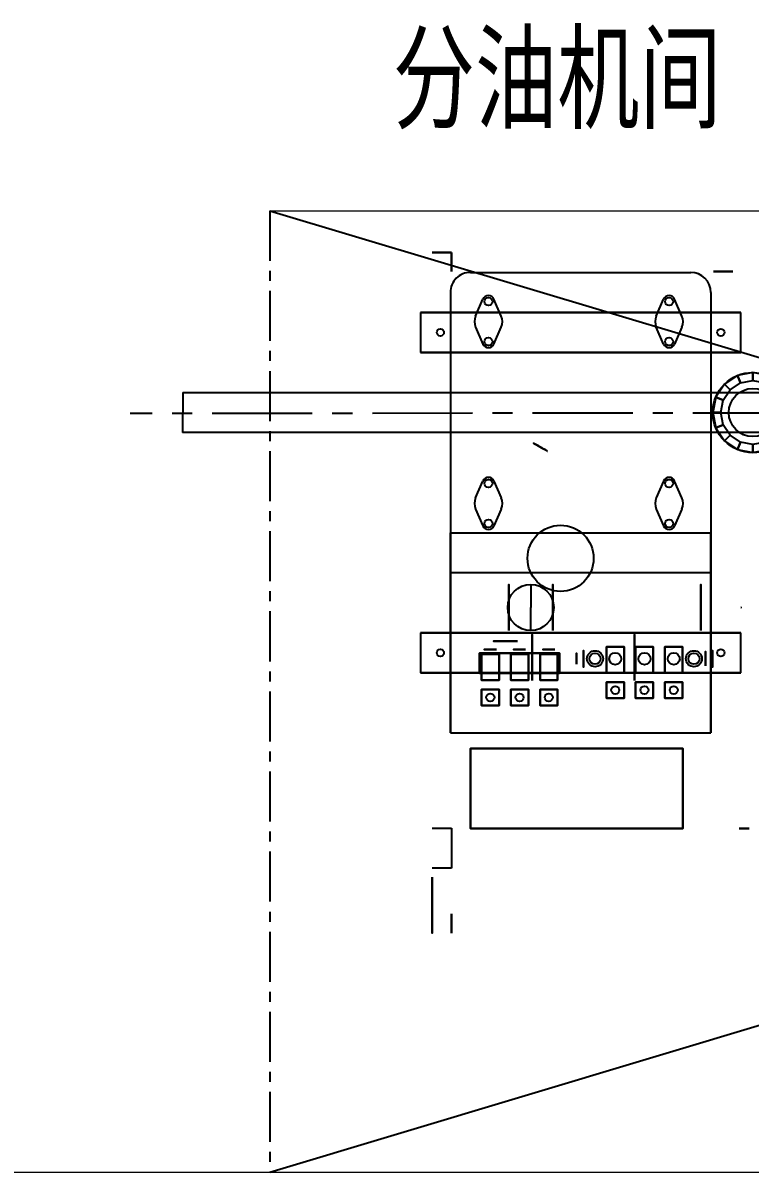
# Model space of a CAD drawing. Header units: millimetres. Extents: x -1838618 to -1600818, y -1770412 to -1553248.
# Drawn here: x -1808862 to -1807047, y -1695146 to -1692277 of the extents above; entities that cross this region are included whole.
import ezdxf
from ezdxf.enums import TextEntityAlignment as Align

# ---------------------------------------------------------------- set-up
doc = ezdxf.new("R2010")
doc.units = ezdxf.units.MM
doc.header["$LTSCALE"] = 100
for name, pattern in [('ACAD_ISO04W100', [30, 24, -3, 0, -3]), ('CENTER', [2, 1.25, -0.25, 0.25, -0.25]), ('CENTER1', [2, 1.25, -0.25, 0.25, -0.25])]:
    doc.linetypes.add(name, pattern=pattern)
for name, color, linetype in [('11', 7, 'Continuous'), ('112tank', 9, 'CENTER1'), ('402textc', 6, 'Continuous'), ('412equipment', 6, 'Continuous'), ('420beam', 112, 'Continuous')]:
    doc.layers.add(name, color=color, linetype=linetype)
doc.styles.add('HZ', font='romans.shx', dxfattribs={"width": 0.8, "height": 4, "bigfont": 'hzdx.shx'})
doc.styles.get("Standard").update_dxf_attribs({"font": 'gbenor.shx', "width": 0.9, "bigfont": 'gbcbig.shx'})

# ---------------------------------------------------------------- blocks, each defined once
blk = doc.blocks.new('F.O. PURIF.')
at = {"color": 9, "extrusion": (-1, -1e-16, 0)}
for p, q in [((-48, 1700, -100), (-48, 1652, -100)), ((-48, 1652), (-48, 1700)), ((-48, 1652, -100), (-48, 1652))]:
    blk.add_line(p, q, dxfattribs=at)
at = {"color": 9}
for p, q in [((-48, 1538), (0, 1538)), ((-48, 1438), (-48, 1538)), ((0, 1438), (-48, 1438)), ((-45.2, 1199.9, 99.6), (-695.2, 1199.9, 99.6)), ((-45.2, 1199.9, 1199.6), (-695.2, 1199.9, 1199.6)), ((-695.2, 1199.9, 1199.6), (-695.2, 799.9, 1199.6)), ((-45.2, 799.9, 1199.6), (-45.2, 1199.9, 1199.6)), ((-770.2, 1049.9, -0.4), (-770.2, 949.9, -0.4)), ((29.8, 1049.9, -0.4), (-770.2, 1049.9, -0.4)), ((-695.2, 99.9, 99.6), (-695.2, 1049.9, 99.6)), ((-45.2, 99.9, 99.6), (-45.2, 1049.9, 99.6)), ((29.8, 949.9, -0.4), (29.8, 1049.9, -0.4)), ((-770.2, 949.9, -0.4), (29.8, 949.9, -0.4)), ((-695.2, 799.9, 1199.6), (-45.2, 799.9, 1199.6)), ((-623.3, 640.9, 99.6), (-605, 682.9, 99.6)), ((-559.2, 640.9, 99.6), (-577.5, 682.9, 99.6)), ((-172.3, 640.9, 99.6), (-154, 682.9, 99.6)), ((-108.2, 640.9, 99.6), (-126.5, 682.9, 99.6)), ((-623.3, 612.9, 99.6), (-605, 570.9, 99.6)), ((-577.5, 570.9, 99.6), (-559.2, 612.9, 99.6)), ((-154, 570.9, 99.6), (-172.3, 612.9, 99.6)), ((-108.2, 612.9, 99.6), (-126.5, 570.9, 99.6)), ((-770.2, 249.9, -0.4), (-770.2, 149.9, -0.4)), ((29.8, 249.9, -0.4), (-770.2, 249.9, -0.4)), ((29.8, 149.9, -0.4), (29.8, 249.9, -0.4)), ((-623.3, 186.9, 99.6), (-605, 228.9, 99.6)), ((-577.5, 228.9, 99.6), (-559.2, 186.9, 99.6)), ((-154, 228.9, 99.6), (-172.3, 186.9, 99.6)), ((-108.2, 186.9, 99.6), (-126.5, 228.9, 99.6)), ((-770.2, 149.9, -0.4), (29.8, 149.9, -0.4)), ((-623.3, 158.9, 99.6), (-605, 116.9, 99.6)), ((-559.2, 158.9, 99.6), (-577.5, 116.9, 99.6)), ((-172.3, 158.9, 99.6), (-154, 116.9, 99.6)), ((-108.2, 158.9, 99.6), (-126.5, 116.9, 99.6)), ((-95.2, 49.9, 99.6), (-645.2, 49.9, 99.6))]:
    blk.add_line(p, q, dxfattribs=at)
at = {"color": 9, "extrusion": (-1, 1e-16, -2e-16)}
for p, q in [((-48, 1438, 1652), (-48, 1538, 1652)), ((-48, 1538, 1652), (-48, 1538, 1700)), ((-48, 1438, 1088), (-48, 1538, 1088)), ((-48, 1538, 1040), (-48, 1538, 1088)), ((-48, 1538, 140), (-48, 1538, 188)), ((-48, 1438, 1390), (-48, 1483, 1390)), ((-48, 1438, 1700), (-48, 1438, 1652)), ((-48, 1438, 1088), (-48, 1438, 1040)), ((-48, 1438, 1390), (-48, 1438, 1345))]:
    blk.add_line(p, q, dxfattribs=at)
at = {"color": 9, "extrusion": (-1e-16, -1, -2e-16)}
for p, q in [((-765.7, 1438.4, 1630.5), (-790.7, 1438.4, 1630.5)), ((-790.7, 1438.4, 1669.5), (-765.7, 1438.4, 1669.5)), ((-790.7, 1438.4, 1070.5), (-765.7, 1438.4, 1070.5)), ((-765.7, 1438.4, 1109.5), (-790.7, 1438.4, 1109.5)), ((-765.7, 1438.4, 1669.5), (-765.7, 1438.4, 1630.5)), ((-765.7, 1438.4, 1070.5), (-765.7, 1438.4, 1109.5)), ((-610.2, 1438.4, 1345), (-610.2, 1438.4, 1370)), ((-571.2, 1438.4, 1345), (-610.2, 1438.4, 1345)), ((-571.2, 1438.4, 1700), (-610.2, 1438.4, 1700)), ((-610.2, 1438.4, 1700), (-610.2, 1438.4, 1670)), ((-571.2, 1438.4, 1370), (-571.2, 1438.4, 1345)), ((-571.2, 1438.4, 1670), (-571.2, 1438.4, 1700)), ((-150.2, 1438.4, 1370), (-150.2, 1438.4, 1345)), ((-150.2, 1438.4, 1345), (-111.2, 1438.4, 1345)), ((-150.2, 1438.4, 1700), (-111.2, 1438.4, 1700)), ((-150.2, 1438.4, 1670), (-150.2, 1438.4, 1700)), ((-111.2, 1438.4, 1345), (-111.2, 1438.4, 1370)), ((-111.2, 1438.4, 1700), (-111.2, 1438.4, 1670))]:
    blk.add_line(p, q, dxfattribs=at)
at = {"color": 9, "extrusion": (-1, 1e-16, 0)}
for p, q in [((-695.2, 1199.9, 1299.6), (-695.2, 699.9, 1299.6)), ((-695.2, 1199.9, 99.6), (-695.2, 1199.9, 1299.6)), ((-695.2, 1049.9, 99.6), (-695.2, 1199.9, 99.6)), ((-45.2, 1199.9, 1299.6), (-45.2, 699.9, 1299.6)), ((-45.2, 1199.9, 99.6), (-45.2, 1199.9, 1299.6)), ((-45.2, 1049.9, 99.6), (-45.2, 1199.9, 99.6)), ((-695.2, 799.9, 1199.6), (-695.2, 1049.9, 1199.6)), ((-695.2, 1049.9, 1199.6), (-695.2, 1049.9, 99.6)), ((-45.2, 799.9, 1199.6), (-45.2, 1049.9, 1199.6)), ((-45.2, 1049.9, 1199.6), (-45.2, 1049.9, 99.6)), ((-695.2, 699.9, 1299.6), (-695.2, 799.9, 1199.6)), ((-45.2, 699.9, 1299.6), (-45.2, 799.9, 1199.6))]:
    blk.add_line(p, q, dxfattribs=at)
at = {"color": 9, "extrusion": (1e-16, 1, 0)}
for p, q in [((-770.2, 1049.9, -0.4), (29.8, 1049.9, -0.4)), ((-710.2, 1049.9, 99.6), (-770.2, 1049.9, -0.4)), ((-30.2, 1049.9, 99.6), (-710.2, 1049.9, 99.6)), ((29.8, 1049.9, -0.4), (-30.2, 1049.9, 99.6)), ((-770.2, 949.9, -0.4), (29.8, 949.9, -0.4)), ((-710.2, 949.9, 99.6), (-770.2, 949.9, -0.4)), ((-30.2, 949.9, 99.6), (-710.2, 949.9, 99.6)), ((29.8, 949.9, -0.4), (-30.2, 949.9, 99.6)), ((-770.2, 249.9, -0.4), (29.8, 249.9, -0.4)), ((-710.2, 249.9, 99.6), (-770.2, 249.9, -0.4)), ((-30.2, 249.9, 99.6), (-710.2, 249.9, 99.6)), ((29.8, 249.9, -0.4), (-30.2, 249.9, 99.6)), ((-770.2, 149.9, -0.4), (29.8, 149.9, -0.4)), ((-710.2, 149.9, 99.6), (-770.2, 149.9, -0.4)), ((-30.2, 149.9, 99.6), (-710.2, 149.9, 99.6)), ((29.8, 149.9, -0.4), (-30.2, 149.9, 99.6))]:
    blk.add_line(p, q, dxfattribs=at)
at = {"color": 9, "extrusion": (2e-16, -1, 1e-16)}
for p, q in [((-245.7, 943.8, 547.6), (-245.7, 943.8, 467.6)), ((-245.7, 943.8, 467.6), (-245.7, 886.8, 410.6)), ((-245.7, 829.8, 467.6), (-245.7, 886.8, 410.6)), ((-245.7, 829.8, 547.6), (-245.7, 829.8, 467.6))]:
    blk.add_line(p, q, dxfattribs=at)
at = {"color": 9, "extrusion": (0, 0.707107, 0.707107)}
for p, q in [((-695.2, 699.9, 1299.6), (-695.2, 799.9, 1199.6)), ((-695.2, 799.9, 1199.6), (-45.2, 799.9, 1199.6)), ((-45.2, 799.9, 1199.6), (-45.2, 699.9, 1299.6)), ((-45.2, 699.9, 1299.6), (-695.2, 699.9, 1299.6))]:
    blk.add_line(p, q, dxfattribs=at)
at = {"color": 9, "extrusion": (4e-16, 1, 0)}
for p, q in [((-750, 48, -100), (-702, 48, -100)), ((-702, 48), (-750, 48))]:
    blk.add_line(p, q, dxfattribs=at)
at = {"color": 9, "extrusion": (-1, 2e-16, 0)}
for p, q in [((-48, 48, -100), (-48, 48)), ((-48, 48), (-48, 0)), ((-48, 0, -100), (-48, 48, -100))]:
    blk.add_line(p, q, dxfattribs=at)
at = {"color": 9, "extrusion": (-3e-16, 1, 0)}
for p, q in [((-48, 0, -100), (-48, 0)), ((0, 0, -100), (-48, 0, -100)), ((-48, 0), (0, 0))]:
    blk.add_line(p, q, dxfattribs=at)
at = {"color": 9, "extrusion": (1, 1e-16, 0)}
for elevation in [-699.7, -377.7]:
    blk.add_lwpolyline([(1014.6, 1121.4), (993.8, 1109.4), (993.8, 1085.4), (1014.6, 1073.4), (1035.4, 1085.4), (1035.4, 1109.4)], close=True, dxfattribs=dict(at, elevation=elevation))
at = {"color": 9, "extrusion": (-1, 1e-16, -2e-16)}
for centre, radius in [((-1630, 1300), 70), ((-1630, 1100), 57.5), ((-1630, 1200), 57.5), ((-1629.6, 50), 57.5)]:
    blk.add_circle(centre, radius, dxfattribs=at)
at = {"color": 9, "extrusion": (1, 0, 2e-16)}
blk.add_circle((1630, 1010), 47.5, dxfattribs=at)
at = {"color": 9, "extrusion": (-1e-16, -1, -2e-16)}
for centre in [(-775.7, 1650, -1438.4), (-775.7, 1090, -1438.4), (-590.7, 1355, -1438.4), (-590.7, 1690, -1438.4), (-130.7, 1355, -1438.4), (-130.7, 1690, -1438.4)]:
    blk.add_circle(centre, 4.5, dxfattribs=at)
at = {"color": 9}
for centre, radius in [((-290.9, 1111.3, 1074.4), 10), ((-217.9, 1111.3, 1074.4), 10), ((-144.9, 1111.3, 1074.4), 10), ((-602.7, 1092.9, 1084.4), 10), ((-529.7, 1092.9, 1084.4), 10), ((-456.7, 1092.9, 1084.4), 10), ((-653.2, 1014.6, 1053.4), 20), ((-406.2, 1014.6, 1053.4), 20), ((-769.7, 1011.8, 710.6), 0.1), ((-720.2, 999.9, -0.4), 9), ((-653.2, 1014.6, 1069.4), 14), ((-602.7, 1014.6, 1072.4), 15), ((-602.7, 1014.6, 982.4), 15), ((-529.7, 1014.6, 1072.4), 15), ((-529.7, 1014.6, 982.4), 15), ((-456.7, 1014.6, 1072.4), 15), ((-456.7, 1014.6, 982.4), 15), ((-406.2, 1014.6, 1069.4), 14), ((-20.2, 999.9, -0.4), 9), ((-245.7, 886.8, 315.6), 57.5), ((-320.2, 763.9, 81.6), 82.5), ((-591.2, 676.9, 99.6), 10), ((-140.2, 676.9, 99.6), 10), ((-591.2, 576.9, 99.6), 10), ((-140.2, 576.9, 99.6), 10), ((-800.2, 399.9, 447.6), 100), ((-800.2, 399.9, 397.6), 60), ((-591.2, 222.9, 99.6), 10), ((-140.2, 222.9, 99.6), 10), ((-720.2, 199.9, -0.4), 9), ((-20.2, 199.9, -0.4), 9), ((-591.2, 122.9, 99.6), 10), ((-140.2, 122.9, 99.6), 10)]:
    blk.add_circle(centre, radius, dxfattribs=at)
at = {"color": 9, "extrusion": (1, 1e-16, 0)}
for centre, radius in [((1011.8, 710.6, -504.7), 57.5), ((1011.8, 710.6, -249.7), 57.5), ((1014.6, 1097.4, -681.7), 18), ((1014.6, 1097.4, -434.7), 18), ((1014.6, 1097.4, -359.7), 14), ((886.8, 410.6, -300.7), 57.5), ((886.8, 410.6, -190.7), 57.5)]:
    blk.add_circle(centre, radius, dxfattribs=at)
at = {"color": 9, "extrusion": (-2e-16, 1, -2e-16)}
for centre, radius in [((290.9, 1132.4, 1068.3), 10), ((217.9, 1132.4, 1068.3), 10), ((144.9, 1132.4, 1068.3), 10), ((602.7, 1142.4, 1049.9), 10), ((529.7, 1142.4, 1049.9), 10), ((456.7, 1142.4, 1049.9), 10), ((290.9, 1132.4, 991.3), 15), ((217.9, 1132.4, 991.3), 15), ((144.9, 1132.4, 991.3), 15), ((182.9, 1082.4, 970.8), 30)]:
    blk.add_circle(centre, radius, dxfattribs=at)
at = {"color": 9, "extrusion": (1, 2e-16, -2e-16)}
for centre in [(1033, 1132.4, -268.9), (1033, 1132.4, -195.9), (1014.6, 1142.4, -580.7), (1014.6, 1142.4, -507.7)]:
    blk.add_circle(centre, 13, dxfattribs=at)
at = {"color": 9, "extrusion": (1, -1e-16, 1e-16)}
for centre in [(886.8, 410.6, -670.7), (886.8, 260.6, -670.7)]:
    blk.add_circle(centre, 57.5, dxfattribs=at)
at = {"color": 9, "extrusion": (-5e-16, -1, 2e-16)}
blk.add_circle((-770.7, 407.4, -886.8), 0.1, dxfattribs=at)
at = {"color": 9, "extrusion": (0.5, 0.866025, -2e-16)}
for centre in [(487.3, 972.6, 286.2), (477.3, 994.6, 286.2), (467.3, 947.6, 286.2)]:
    blk.add_circle(centre, 10, dxfattribs=at)
at = {"color": 9}
for centre, radius, start, end in [((-591.2, 676.9, 99.6), 15, 23.5782, 156.4218), ((-140.2, 676.9, 99.6), 15, 23.5782, 156.4218), ((-591.2, 626.9, 99.6), 35, 156.4218, 203.5782), ((-591.2, 626.9, 99.6), 35, 336.4218, 23.5782), ((-140.2, 626.9, 99.6), 35, 156.4218, 203.5782), ((-140.2, 626.9, 99.6), 35, 336.4218, 23.5782), ((-591.2, 576.9, 99.6), 15, 203.5782, 336.4218), ((-140.2, 576.9, 99.6), 15, 203.5782, 336.4218), ((-591.2, 222.9, 99.6), 15, 23.5782, 156.4218), ((-140.2, 222.9, 99.6), 15, 23.5782, 156.4218), ((-591.2, 172.9, 99.6), 35, 156.4218, 203.5782), ((-591.2, 172.9, 99.6), 35, 336.4218, 23.5782), ((-140.2, 172.9, 99.6), 35, 156.4218, 203.5782), ((-140.2, 172.9, 99.6), 35, 336.4218, 23.5782), ((-591.2, 122.9, 99.6), 15, 203.5782, 336.4218), ((-140.2, 122.9, 99.6), 15, 203.5782, 336.4218), ((-645.2, 99.9, 99.6), 50, 180, 270), ((-95.2, 99.9, 99.6), 50, 270, 0)]:
    blk.add_arc(centre, radius, start, end, dxfattribs=at)
at = {"color": 9, "extrusion": (-1e-16, -1, -2e-16)}
blk.add_text('EPC-50', height=42, dxfattribs=at).set_placement((-481.7, 1489, -1262.4))
at = {"color": 9}
mesh = blk.add_polymesh((6, 3), dxfattribs=at)
for k, corner in enumerate([(-95.7, 1238.4, 1370), (-95.7, 1438.4, 1370), (-95.7, 1438.4, 1370), (-625.7, 1238.4, 1370), (-625.7, 1438.4, 1370), (-625.7, 1438.4, 1370), (-625.7, 1238.4, 1670), (-625.7, 1438.4, 1670), (-625.7, 1438.4, 1370), (-95.7, 1238.4, 1670), (-95.7, 1438.4, 1670), (-95.7, 1438.4, 1370), (-95.7, 1238.4, 1670), (-95.7, 1238.4, 1670), (-95.7, 1238.4, 1370), (-625.7, 1238.4, 1670), (-625.7, 1238.4, 1670), (-625.7, 1238.4, 1370)]):
    mesh.set_mesh_vertex(divmod(k, 3), corner)
mesh = blk.add_polymesh((6, 3), dxfattribs=at)
for k, corner in enumerate([(-268.9, 1131.3, 1162.4), (-268.9, 1091.3, 1162.4), (-268.9, 1091.3, 1162.4), (-312.9, 1131.3, 1162.4), (-312.9, 1091.3, 1162.4), (-312.9, 1091.3, 1162.4), (-312.9, 1131.3, 1097.4), (-312.9, 1091.3, 1097.4), (-312.9, 1091.3, 1162.4), (-268.9, 1131.3, 1097.4), (-268.9, 1091.3, 1097.4), (-268.9, 1091.3, 1162.4), (-268.9, 1131.3, 1097.4), (-268.9, 1131.3, 1097.4), (-268.9, 1131.3, 1162.4), (-312.9, 1131.3, 1097.4), (-312.9, 1131.3, 1097.4), (-312.9, 1131.3, 1162.4)]):
    mesh.set_mesh_vertex(divmod(k, 3), corner)
mesh = blk.add_polymesh((6, 3), dxfattribs=at)
for k, corner in enumerate([(-195.9, 1131.3, 1162.4), (-195.9, 1091.3, 1162.4), (-195.9, 1091.3, 1162.4), (-239.9, 1131.3, 1162.4), (-239.9, 1091.3, 1162.4), (-239.9, 1091.3, 1162.4), (-239.9, 1131.3, 1097.4), (-239.9, 1091.3, 1097.4), (-239.9, 1091.3, 1162.4), (-195.9, 1131.3, 1097.4), (-195.9, 1091.3, 1097.4), (-195.9, 1091.3, 1162.4), (-195.9, 1131.3, 1097.4), (-195.9, 1131.3, 1097.4), (-195.9, 1131.3, 1162.4), (-239.9, 1131.3, 1097.4), (-239.9, 1131.3, 1097.4), (-239.9, 1131.3, 1162.4)]):
    mesh.set_mesh_vertex(divmod(k, 3), corner)
mesh = blk.add_polymesh((6, 3), dxfattribs=at)
for k, corner in enumerate([(-122.9, 1131.3, 1162.4), (-122.9, 1091.3, 1162.4), (-122.9, 1091.3, 1162.4), (-166.9, 1131.3, 1162.4), (-166.9, 1091.3, 1162.4), (-166.9, 1091.3, 1162.4), (-166.9, 1131.3, 1097.4), (-166.9, 1091.3, 1097.4), (-166.9, 1091.3, 1162.4), (-122.9, 1131.3, 1097.4), (-122.9, 1091.3, 1097.4), (-122.9, 1091.3, 1162.4), (-122.9, 1131.3, 1097.4), (-122.9, 1131.3, 1097.4), (-122.9, 1131.3, 1162.4), (-166.9, 1131.3, 1097.4), (-166.9, 1131.3, 1097.4), (-166.9, 1131.3, 1162.4)]):
    mesh.set_mesh_vertex(divmod(k, 3), corner)
mesh = blk.add_polymesh((6, 3), dxfattribs=at)
for k, corner in enumerate([(-580.7, 1112.9, 1172.4), (-580.7, 1072.9, 1172.4), (-580.7, 1072.9, 1172.4), (-624.7, 1112.9, 1172.4), (-624.7, 1072.9, 1172.4), (-624.7, 1072.9, 1172.4), (-624.7, 1112.9, 1107.4), (-624.7, 1072.9, 1107.4), (-624.7, 1072.9, 1172.4), (-580.7, 1112.9, 1107.4), (-580.7, 1072.9, 1107.4), (-580.7, 1072.9, 1172.4), (-580.7, 1112.9, 1107.4), (-580.7, 1112.9, 1107.4), (-580.7, 1112.9, 1172.4), (-624.7, 1112.9, 1107.4), (-624.7, 1112.9, 1107.4), (-624.7, 1112.9, 1172.4)]):
    mesh.set_mesh_vertex(divmod(k, 3), corner)
mesh = blk.add_polymesh((6, 3), dxfattribs=at)
for k, corner in enumerate([(-507.7, 1112.9, 1172.4), (-507.7, 1072.9, 1172.4), (-507.7, 1072.9, 1172.4), (-551.7, 1112.9, 1172.4), (-551.7, 1072.9, 1172.4), (-551.7, 1072.9, 1172.4), (-551.7, 1112.9, 1107.4), (-551.7, 1072.9, 1107.4), (-551.7, 1072.9, 1172.4), (-507.7, 1112.9, 1107.4), (-507.7, 1072.9, 1107.4), (-507.7, 1072.9, 1172.4), (-507.7, 1112.9, 1107.4), (-507.7, 1112.9, 1107.4), (-507.7, 1112.9, 1172.4), (-551.7, 1112.9, 1107.4), (-551.7, 1112.9, 1107.4), (-551.7, 1112.9, 1172.4)]):
    mesh.set_mesh_vertex(divmod(k, 3), corner)
mesh = blk.add_polymesh((6, 3), dxfattribs=at)
for k, corner in enumerate([(-434.7, 1112.9, 1172.4), (-434.7, 1072.9, 1172.4), (-434.7, 1072.9, 1172.4), (-478.7, 1112.9, 1172.4), (-478.7, 1072.9, 1172.4), (-478.7, 1072.9, 1172.4), (-478.7, 1112.9, 1107.4), (-478.7, 1072.9, 1107.4), (-478.7, 1072.9, 1172.4), (-434.7, 1112.9, 1107.4), (-434.7, 1072.9, 1107.4), (-434.7, 1072.9, 1172.4), (-434.7, 1112.9, 1107.4), (-434.7, 1112.9, 1107.4), (-434.7, 1112.9, 1172.4), (-478.7, 1112.9, 1107.4), (-478.7, 1112.9, 1107.4), (-478.7, 1112.9, 1172.4)]):
    mesh.set_mesh_vertex(divmod(k, 3), corner)
mesh = blk.add_polymesh((6, 3), dxfattribs=at)
for k, corner in enumerate([(-268.9, 1003.3, 1152.4), (-268.9, 1003.3, 1112.4), (-268.9, 1003.3, 1112.4), (-312.9, 1003.3, 1152.4), (-312.9, 1003.3, 1112.4), (-312.9, 1003.3, 1112.4), (-312.9, 1068.3, 1152.4), (-312.9, 1068.3, 1112.4), (-312.9, 1003.3, 1112.4), (-268.9, 1068.3, 1152.4), (-268.9, 1068.3, 1112.4), (-268.9, 1003.3, 1112.4), (-268.9, 1068.3, 1152.4), (-268.9, 1068.3, 1152.4), (-268.9, 1003.3, 1152.4), (-312.9, 1068.3, 1152.4), (-312.9, 1068.3, 1152.4), (-312.9, 1003.3, 1152.4)]):
    mesh.set_mesh_vertex(divmod(k, 3), corner)
mesh = blk.add_polymesh((6, 3), dxfattribs=at)
for k, corner in enumerate([(-195.9, 1003.3, 1152.4), (-195.9, 1003.3, 1112.4), (-195.9, 1003.3, 1112.4), (-239.9, 1003.3, 1152.4), (-239.9, 1003.3, 1112.4), (-239.9, 1003.3, 1112.4), (-239.9, 1068.3, 1152.4), (-239.9, 1068.3, 1112.4), (-239.9, 1003.3, 1112.4), (-195.9, 1068.3, 1152.4), (-195.9, 1068.3, 1112.4), (-195.9, 1003.3, 1112.4), (-195.9, 1068.3, 1152.4), (-195.9, 1068.3, 1152.4), (-195.9, 1003.3, 1152.4), (-239.9, 1068.3, 1152.4), (-239.9, 1068.3, 1152.4), (-239.9, 1003.3, 1152.4)]):
    mesh.set_mesh_vertex(divmod(k, 3), corner)
mesh = blk.add_polymesh((6, 3), dxfattribs=at)
for k, corner in enumerate([(-122.9, 1003.3, 1152.4), (-122.9, 1003.3, 1112.4), (-122.9, 1003.3, 1112.4), (-166.9, 1003.3, 1152.4), (-166.9, 1003.3, 1112.4), (-166.9, 1003.3, 1112.4), (-166.9, 1068.3, 1152.4), (-166.9, 1068.3, 1112.4), (-166.9, 1003.3, 1112.4), (-122.9, 1068.3, 1152.4), (-122.9, 1068.3, 1112.4), (-122.9, 1003.3, 1112.4), (-122.9, 1068.3, 1152.4), (-122.9, 1068.3, 1152.4), (-122.9, 1003.3, 1152.4), (-166.9, 1068.3, 1152.4), (-166.9, 1068.3, 1152.4), (-166.9, 1003.3, 1152.4)]):
    mesh.set_mesh_vertex(divmod(k, 3), corner)
mesh = blk.add_polymesh((6, 3), dxfattribs=at)
for k, corner in enumerate([(-580.7, 984.9, 1162.4), (-580.7, 984.9, 1122.4), (-580.7, 984.9, 1122.4), (-624.7, 984.9, 1162.4), (-624.7, 984.9, 1122.4), (-624.7, 984.9, 1122.4), (-624.7, 1049.9, 1162.4), (-624.7, 1049.9, 1122.4), (-624.7, 984.9, 1122.4), (-580.7, 1049.9, 1162.4), (-580.7, 1049.9, 1122.4), (-580.7, 984.9, 1122.4), (-580.7, 1049.9, 1162.4), (-580.7, 1049.9, 1162.4), (-580.7, 984.9, 1162.4), (-624.7, 1049.9, 1162.4), (-624.7, 1049.9, 1162.4), (-624.7, 984.9, 1162.4)]):
    mesh.set_mesh_vertex(divmod(k, 3), corner)
mesh = blk.add_polymesh((6, 3), dxfattribs=at)
for k, corner in enumerate([(-580.7, 984.9, 1072.4), (-580.7, 984.9, 1032.4), (-580.7, 984.9, 1032.4), (-624.7, 984.9, 1072.4), (-624.7, 984.9, 1032.4), (-624.7, 984.9, 1032.4), (-624.7, 1049.9, 1072.4), (-624.7, 1049.9, 1032.4), (-624.7, 984.9, 1032.4), (-580.7, 1049.9, 1072.4), (-580.7, 1049.9, 1032.4), (-580.7, 984.9, 1032.4), (-580.7, 1049.9, 1072.4), (-580.7, 1049.9, 1072.4), (-580.7, 984.9, 1072.4), (-624.7, 1049.9, 1072.4), (-624.7, 1049.9, 1072.4), (-624.7, 984.9, 1072.4)]):
    mesh.set_mesh_vertex(divmod(k, 3), corner)
mesh = blk.add_polymesh((6, 3), dxfattribs=at)
for k, corner in enumerate([(-507.7, 984.9, 1162.4), (-507.7, 984.9, 1122.4), (-507.7, 984.9, 1122.4), (-551.7, 984.9, 1162.4), (-551.7, 984.9, 1122.4), (-551.7, 984.9, 1122.4), (-551.7, 1049.9, 1162.4), (-551.7, 1049.9, 1122.4), (-551.7, 984.9, 1122.4), (-507.7, 1049.9, 1162.4), (-507.7, 1049.9, 1122.4), (-507.7, 984.9, 1122.4), (-507.7, 1049.9, 1162.4), (-507.7, 1049.9, 1162.4), (-507.7, 984.9, 1162.4), (-551.7, 1049.9, 1162.4), (-551.7, 1049.9, 1162.4), (-551.7, 984.9, 1162.4)]):
    mesh.set_mesh_vertex(divmod(k, 3), corner)
mesh = blk.add_polymesh((6, 3), dxfattribs=at)
for k, corner in enumerate([(-507.7, 984.9, 1072.4), (-507.7, 984.9, 1032.4), (-507.7, 984.9, 1032.4), (-551.7, 984.9, 1072.4), (-551.7, 984.9, 1032.4), (-551.7, 984.9, 1032.4), (-551.7, 1049.9, 1072.4), (-551.7, 1049.9, 1032.4), (-551.7, 984.9, 1032.4), (-507.7, 1049.9, 1072.4), (-507.7, 1049.9, 1032.4), (-507.7, 984.9, 1032.4), (-507.7, 1049.9, 1072.4), (-507.7, 1049.9, 1072.4), (-507.7, 984.9, 1072.4), (-551.7, 1049.9, 1072.4), (-551.7, 1049.9, 1072.4), (-551.7, 984.9, 1072.4)]):
    mesh.set_mesh_vertex(divmod(k, 3), corner)
mesh = blk.add_polymesh((6, 3), dxfattribs=at)
for k, corner in enumerate([(-434.7, 984.9, 1162.4), (-434.7, 984.9, 1122.4), (-434.7, 984.9, 1122.4), (-478.7, 984.9, 1162.4), (-478.7, 984.9, 1122.4), (-478.7, 984.9, 1122.4), (-478.7, 1049.9, 1162.4), (-478.7, 1049.9, 1122.4), (-478.7, 984.9, 1122.4), (-434.7, 1049.9, 1162.4), (-434.7, 1049.9, 1122.4), (-434.7, 984.9, 1122.4), (-434.7, 1049.9, 1162.4), (-434.7, 1049.9, 1162.4), (-434.7, 984.9, 1162.4), (-478.7, 1049.9, 1162.4), (-478.7, 1049.9, 1162.4), (-478.7, 984.9, 1162.4)]):
    mesh.set_mesh_vertex(divmod(k, 3), corner)
mesh = blk.add_polymesh((6, 3), dxfattribs=at)
for k, corner in enumerate([(-434.7, 984.9, 1072.4), (-434.7, 984.9, 1032.4), (-434.7, 984.9, 1032.4), (-478.7, 984.9, 1072.4), (-478.7, 984.9, 1032.4), (-478.7, 984.9, 1032.4), (-478.7, 1049.9, 1072.4), (-478.7, 1049.9, 1032.4), (-478.7, 984.9, 1032.4), (-434.7, 1049.9, 1072.4), (-434.7, 1049.9, 1032.4), (-434.7, 984.9, 1032.4), (-434.7, 1049.9, 1072.4), (-434.7, 1049.9, 1072.4), (-434.7, 984.9, 1072.4), (-478.7, 1049.9, 1072.4), (-478.7, 1049.9, 1072.4), (-478.7, 984.9, 1072.4)]):
    mesh.set_mesh_vertex(divmod(k, 3), corner)
mesh = blk.add_polymesh((6, 3), dxfattribs=at)
for k, corner in enumerate([(-117.9, 1000.8, 1112.4), (-117.9, 1000.8, 1052.4), (-117.9, 1000.8, 1052.4), (-317.9, 1000.8, 1112.4), (-317.9, 1000.8, 1052.4), (-317.9, 1000.8, 1052.4), (-317.9, 1050.8, 1112.4), (-317.9, 1050.8, 1052.4), (-317.9, 1000.8, 1052.4), (-117.9, 1050.8, 1112.4), (-117.9, 1050.8, 1052.4), (-117.9, 1000.8, 1052.4), (-117.9, 1050.8, 1112.4), (-117.9, 1050.8, 1112.4), (-117.9, 1000.8, 1112.4), (-317.9, 1050.8, 1112.4), (-317.9, 1050.8, 1112.4), (-317.9, 1000.8, 1112.4)]):
    mesh.set_mesh_vertex(divmod(k, 3), corner)
mesh = blk.add_polymesh((2, 16), dxfattribs=dict(at, n_close=True))
for k, corner in enumerate([(-900.2, 399.9, 647.6), (-892.6, 361.6, 647.6), (-870.9, 329.2, 647.6), (-838.5, 307.5, 647.6), (-800.2, 299.9, 647.6), (-762, 307.5, 647.6), (-729.5, 329.2, 647.6), (-707.9, 361.6, 647.6), (-700.2, 399.9, 647.6), (-707.9, 438.2, 647.6), (-729.5, 470.6, 647.6), (-762, 492.3, 647.6), (-800.2, 499.9, 647.6), (-838.5, 492.3, 647.6), (-870.9, 470.6, 647.6), (-892.6, 438.2, 647.6), (-880.2, 399.9, 697.6), (-874.1, 369.3, 697.6), (-856.8, 343.3, 697.6), (-830.9, 326, 697.6), (-800.2, 319.9, 697.6), (-769.6, 326, 697.6), (-743.7, 343.3, 697.6), (-726.3, 369.3, 697.6), (-720.2, 399.9, 697.6), (-726.3, 430.5, 697.6), (-743.7, 456.5, 697.6), (-769.6, 473.8, 697.6), (-800.2, 479.9, 697.6), (-830.9, 473.8, 697.6), (-856.8, 456.5, 697.6), (-874.1, 430.5, 697.6)]):
    mesh.set_mesh_vertex(divmod(k, 16), corner)
blk = doc.blocks.new('UPPER PLATFORM')
at = {"color": 9, "linetype": 'ACAD_ISO04W100', "ltscale": 100}
for p, q in [((-8800, -7200), (-800, -9600)), ((-8800, -9600), (-800, -7200))]:
    blk.add_line(p, q, dxfattribs=at)
at = {"linetype": 'CENTER', "ltscale": 2}
blk.add_line((-3094.2, -7702.81, 956.23), (-9148.54, -7706.13), dxfattribs=at)
at = {"layer": '11', "color": 3, "linetype": 'Continuous', "lineweight": 20}
blk.add_line((-8800, -7200), (-800, -7200), dxfattribs=at)
at = {"layer": '11', "color": 6, "linetype": 'Continuous', "lineweight": 20}
blk.add_line((-12791.48, -9600), (-800, -9600), dxfattribs=at)
at = {"layer": '112tank'}
blk.add_line((-8800, -7200), (-8800, -9600), dxfattribs=at)
at = {"layer": '420beam'}
for p, q in [((-9017.18, -7653.32), (-9018.17, -7753.32)), ((-9017.18, -7653.32), (-3083.21, -7653.32)), ((-3079.83, -7753.32), (-9018.17, -7753.32))]:
    blk.add_line(p, q, dxfattribs=at)
at = {"layer": '412equipment', "rotation": 180}
blk.add_blockref('F.O. PURIF.', (-8394.69, -7303.77, 319.25), dxfattribs=at)
at = {"layer": '402textc', "color": 2, "style": 'HZ', "width": 0.9}
blk.add_text('分油机间', height=240, dxfattribs=at).set_placement((-8082.81, -6995.93), align=Align.CENTER)

msp = doc.modelspace()

# ---------------------------------------------------------------- block references
at = {"color": 9, "linetype": 'ACAD_ISO04W100'}
msp.add_blockref('UPPER PLATFORM', (-1799445.3, -1685545.7), dxfattribs=at)

doc.saveas('drawing.dxf')
